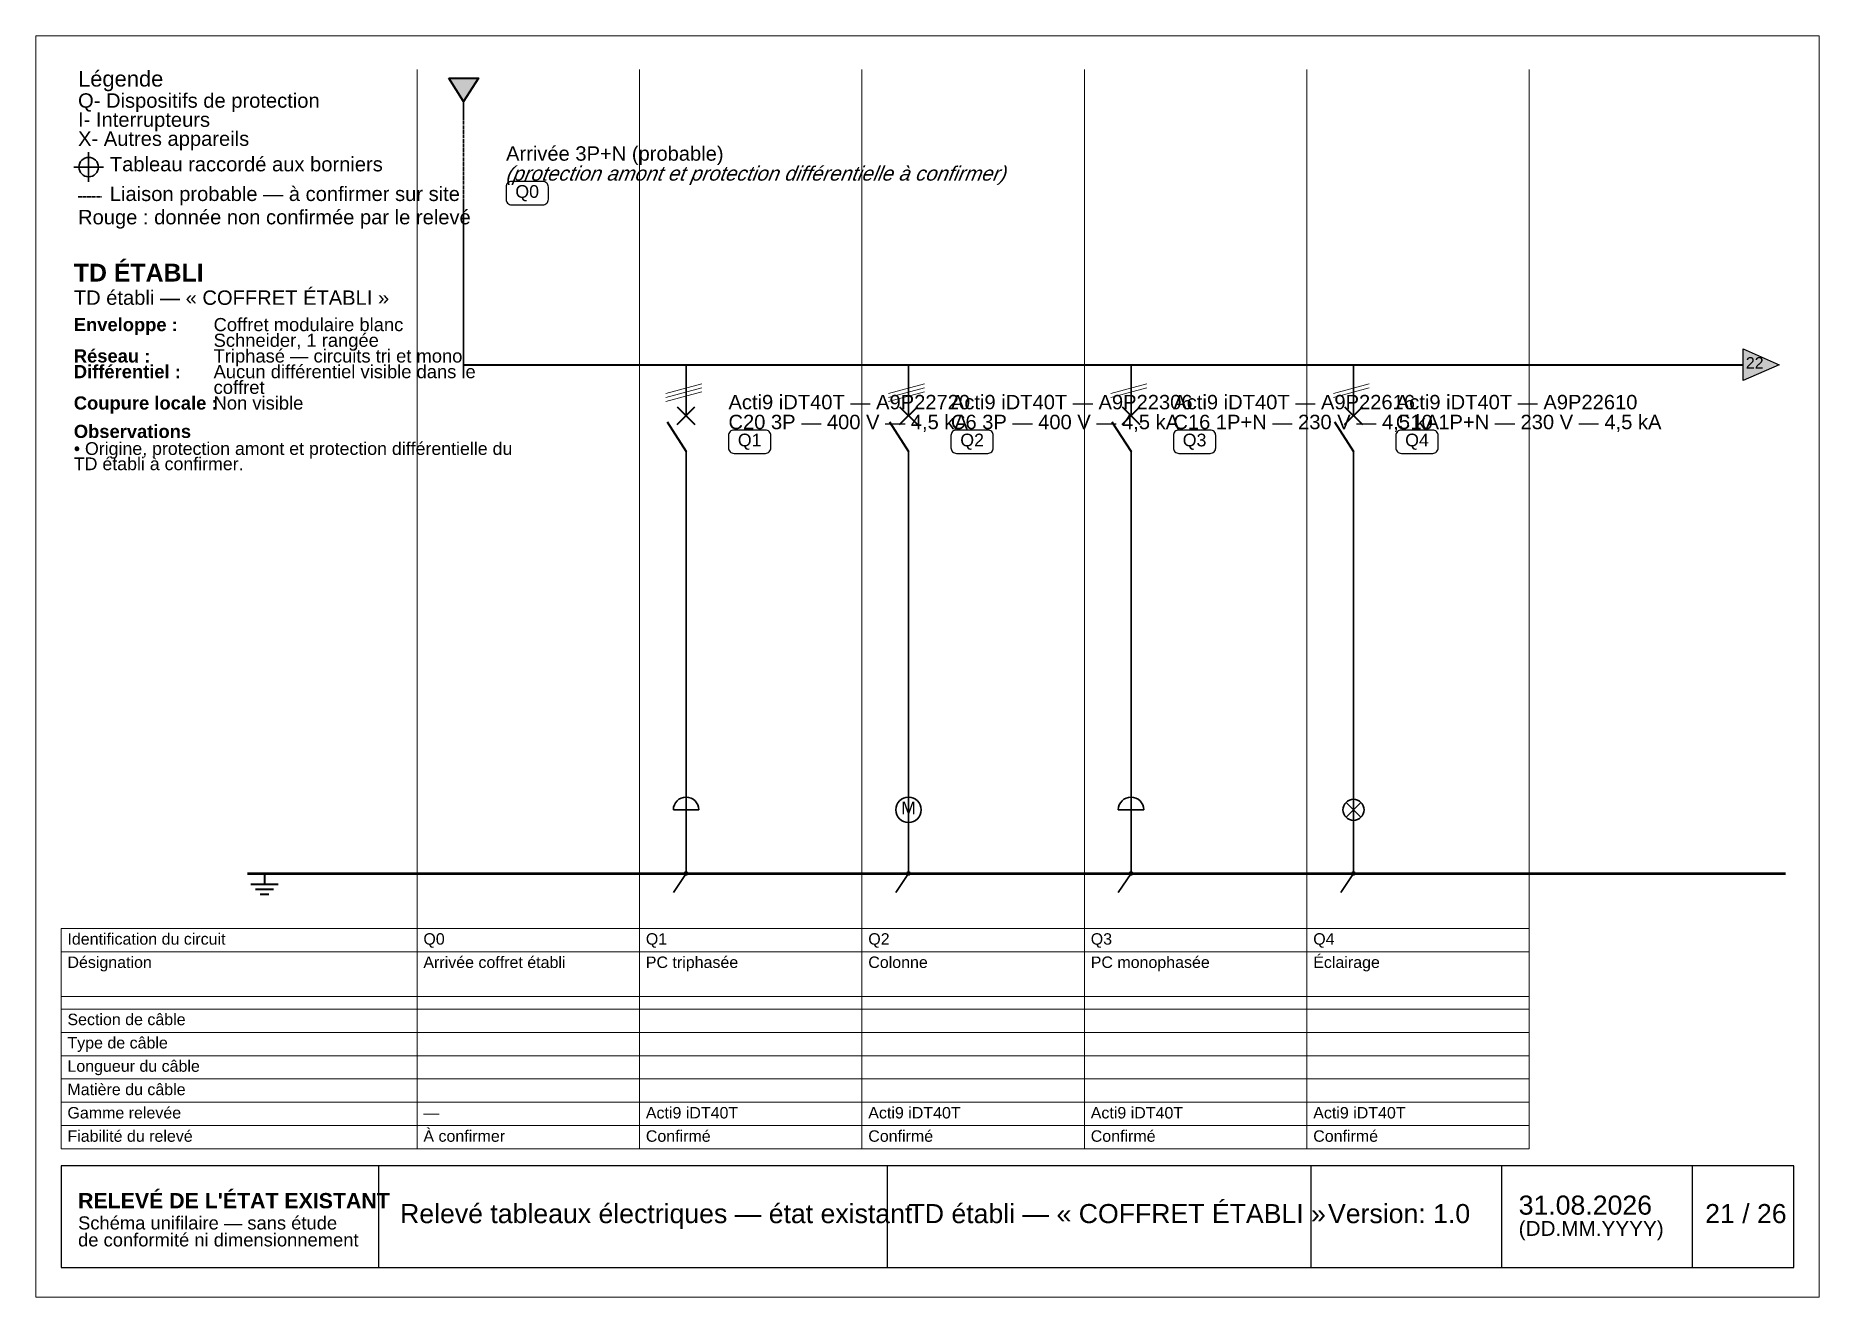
# Paper-space layout '21 - F21 TD ÉTABLI (1-2)' of a CAD drawing. Header units: millimetres. Extents: x 0 to 297, y 0 to 210.
# The model-space entities are those that its viewports show. They can reach past a viewport. Long polylines and large blocks are cut down to what shows.
import ezdxf
from ezdxf.enums import TextEntityAlignment as Align

# ---------------------------------------------------------------- set-up
doc = ezdxf.new("R2010")
doc.units = ezdxf.units.MM
doc.header["$LTSCALE"] = 0.5
doc.linetypes.add('DASHED', pattern=[1.524, 1.27, -0.254])
for name, color, linetype, lineweight in [('RENVOIS_FOLIO', 5, 'CONTINUOUS', 25), ('SCHEMA', 7, 'CONTINUOUS', 35), ('SCHEMA_PROBABLE', 7, 'DASHED', 35), ('SYMBOLES', 7, 'CONTINUOUS', 25), ('TERRE', 3, 'CONTINUOUS', 50), ('TEXTE', 7, 'CONTINUOUS', 13), ('TEXTE_A_CONFIRMER', 1, 'CONTINUOUS', 13), ('TRAME', 253, 'CONTINUOUS', 9)]:
    doc.layers.add(name, color=color, linetype=linetype, lineweight=lineweight)
doc.styles.add('SCHEMA', font='arial.ttf')
doc.styles.add('SCHEMA_GRAS', font='arialbd.ttf')
doc.styles.add('SCHEMA_ITAL', font='ariali.ttf')

msp = doc.modelspace()

# ---------------------------------------------------------------- hatches: boundary and pattern name
at = {"layer": 'RENVOIS_FOLIO'}
msp.add_hatch(color=7, dxfattribs=at).paths.add_polyline_path([(601.3, -762.13), (607.3, -764.78), (601.3, -767.42)])
at = {"layer": 'SCHEMA'}
msp.add_hatch(color=7, dxfattribs=at).paths.add_polyline_path([(385.79, -717.05), (390.73, -717.05), (388.26, -720.93)])
h = msp.add_hatch(color=7, dxfattribs=at)
edge = h.paths.add_edge_path()
edge.add_arc((425.3, -849.44), 0.388, 0, 360)
h = msp.add_hatch(color=7, dxfattribs=at)
edge = h.paths.add_edge_path()
edge.add_arc((462.34, -849.44), 0.388, 0, 360)
h = msp.add_hatch(color=7, dxfattribs=at)
edge = h.paths.add_edge_path()
edge.add_arc((499.39, -849.44), 0.388, 0, 360)
h = msp.add_hatch(color=7, dxfattribs=at)
edge = h.paths.add_edge_path()
edge.add_arc((536.43, -849.44), 0.388, 0, 360)

# ---------------------------------------------------------------- linework, layer by layer
at = {"layer": 'RENVOIS_FOLIO'}
msp.add_lwpolyline([(601.3, -762.13), (607.3, -764.78), (601.3, -767.42)], close=True, dxfattribs=at)
at = {"layer": 'SCHEMA', "lineweight": 30}
for p, q in [((388.26, -720.93), (388.26, -723.4)), ((325.82, -729.4), (325.82, -734.34)), ((323.35, -731.87), (328.29, -731.87)), ((388.26, -737.87), (388.26, -764.78)), ((425.3, -764.78), (425.3, -773.24)), ((462.34, -764.78), (462.34, -773.24)), ((499.39, -764.78), (499.39, -773.24)), ((536.43, -764.78), (536.43, -773.24)), ((425.3, -779.24), (425.3, -849.44)), ((462.34, -779.24), (462.34, -849.44)), ((499.39, -779.24), (499.39, -849.44)), ((536.43, -779.24), (536.43, -849.44)), ((423.19, -838.86), (427.42, -838.86)), ((497.27, -838.86), (501.5, -838.86)), ((535.19, -840.1), (537.66, -837.63)), ((535.19, -837.63), (537.66, -840.1)), ((425.3, -849.44), (423.19, -852.62)), ((462.34, -849.44), (460.23, -852.62)), ((499.39, -849.44), (497.27, -852.62)), ((536.43, -849.44), (534.31, -852.62))]:
    msp.add_line(p, q, dxfattribs=at)
at = {"layer": 'SCHEMA', "lineweight": 35}
for p, q in [((388.26, -764.78), (601.3, -764.78)), ((422.13, -774.3), (425.3, -779.24)), ((459.17, -774.3), (462.34, -779.24)), ((496.21, -774.3), (499.39, -779.24)), ((533.25, -774.3), (536.43, -779.24)), ((352.81, -851.21), (357.39, -851.21)), ((353.62, -852.06), (356.58, -852.06)), ((355.1, -849.44), (355.1, -851.21)), ((354.39, -852.9), (355.81, -852.9))]:
    msp.add_line(p, q, dxfattribs=at)
at = {"layer": 'SCHEMA', "lineweight": 40}
for p, q in [((423.82, -774.73), (426.78, -771.76)), ((423.82, -771.76), (426.78, -774.73)), ((460.86, -774.73), (463.83, -771.76)), ((460.86, -771.76), (463.83, -774.73)), ((497.9, -774.73), (500.87, -771.76)), ((497.9, -771.76), (500.87, -774.73)), ((534.95, -774.73), (537.91, -771.76)), ((534.95, -771.76), (537.91, -774.73))]:
    msp.add_line(p, q, dxfattribs=at)
at = {"layer": 'SCHEMA', "lineweight": 35}
msp.add_lwpolyline([(385.79, -717.05), (390.73, -717.05), (388.26, -720.93)], close=True, dxfattribs=at)
at = {"layer": 'SCHEMA', "lineweight": 30}
for centre, radius in [((325.82, -731.87), 1.62), ((462.34, -838.86), 2.12), ((536.43, -838.86), 1.76)]:
    msp.add_circle(centre, radius, dxfattribs=at)
for centre in [(425.3, -838.86), (499.39, -838.86)]:
    msp.add_arc(centre, 2.12, 0, 180, dxfattribs=at)
at = {"layer": 'SCHEMA_PROBABLE', "lineweight": 30}
for p, q in [((388.26, -723.4), (388.26, -731.87)), ((388.26, -731.87), (388.26, -737.87)), ((324.06, -736.81), (327.94, -736.81))]:
    msp.add_line(p, q, dxfattribs=at)
at = {"layer": 'SYMBOLES', "lineweight": 20}
for p, q in [((421.95, -769.54), (427.95, -767.95)), ((421.95, -770.21), (427.95, -768.62)), ((458.99, -769.54), (464.99, -767.95)), ((458.99, -770.21), (464.99, -768.62)), ((496.03, -769.54), (502.03, -767.95)), ((496.03, -770.21), (502.03, -768.62)), ((533.08, -769.54), (539.07, -767.95)), ((533.08, -770.21), (539.07, -768.62)), ((421.95, -770.88), (427.95, -769.29)), ((458.99, -770.88), (464.99, -769.29))]:
    msp.add_line(p, q, dxfattribs=at)
at = {"layer": 'SYMBOLES', "lineweight": 15}
for p, q in [((321.23, -858.62), (565.71, -858.62)), ((321.23, -895.31), (321.23, -858.62)), ((380.5, -895.31), (380.5, -858.62)), ((417.54, -895.31), (417.54, -858.62)), ((454.58, -895.31), (454.58, -858.62)), ((491.62, -895.31), (491.62, -858.62)), ((528.67, -895.31), (528.67, -858.62)), ((565.71, -895.31), (565.71, -858.62)), ((321.23, -862.5), (565.71, -862.5)), ((321.23, -869.91), (565.71, -869.91)), ((321.23, -872.02), (565.71, -872.02)), ((321.23, -875.9), (565.71, -875.9)), ((321.23, -879.78), (565.71, -879.78)), ((321.23, -883.66), (565.71, -883.66)), ((321.23, -887.54), (565.71, -887.54)), ((321.23, -891.42), (565.71, -891.42)), ((321.23, -895.31), (565.71, -895.31))]:
    msp.add_line(p, q, dxfattribs=at)
at = {"layer": 'SYMBOLES', "lineweight": 25}
for p, q in [((374.15, -915.06), (374.15, -898.13)), ((458.82, -915.06), (458.82, -898.13)), ((529.37, -915.06), (529.37, -898.13)), ((561.12, -915.06), (561.12, -898.13)), ((592.87, -915.06), (592.87, -898.13))]:
    msp.add_line(p, q, dxfattribs=at)
for points in [[(396.23, -738.15), (401.45, -738.15, 0.414214), (402.37, -737.23), (402.37, -735.19, 0.414214), (401.45, -734.27), (396.23, -734.27, 0.414214), (395.32, -735.19), (395.32, -737.23, 0.414214)], [(433.28, -779.52), (438.5, -779.52, 0.414214), (439.41, -778.61), (439.41, -776.56, 0.414214), (438.5, -775.64), (433.28, -775.64, 0.414214), (432.36, -776.56), (432.36, -778.61, 0.414214)], [(470.32, -779.52), (475.54, -779.52, 0.414214), (476.46, -778.61), (476.46, -776.56, 0.414214), (475.54, -775.64), (470.32, -775.64, 0.414214), (469.4, -776.56), (469.4, -778.61, 0.414214)], [(507.36, -779.52), (512.58, -779.52, 0.414214), (513.5, -778.61), (513.5, -776.56, 0.414214), (512.58, -775.64), (507.36, -775.64, 0.414214), (506.44, -776.56), (506.44, -778.61, 0.414214)], [(544.4, -779.52), (549.62, -779.52, 0.414214), (550.54, -778.61), (550.54, -776.56, 0.414214), (549.62, -775.64), (544.4, -775.64, 0.414214), (543.48, -776.56), (543.48, -778.61, 0.414214)]]:
    msp.add_lwpolyline(points, format="xyb", close=True, dxfattribs=at)
msp.add_lwpolyline([(321.23, -915.06), (609.77, -915.06), (609.77, -898.13), (321.23, -898.13)], close=True, dxfattribs=at)
at = {"layer": 'TERRE', "color": 3}
msp.add_line((352.28, -849.44), (608.36, -849.44), dxfattribs=at)
at = {"layer": 'TERRE', "color": 2, "linetype": 'DASHED'}
msp.add_line((353.69, -849.44), (608.36, -849.44), dxfattribs=at)
at = {"layer": 'TRAME'}
for p, q in [((380.5, -895.31), (380.5, -715.64)), ((417.54, -895.31), (417.54, -715.64)), ((454.58, -895.31), (454.58, -715.64)), ((491.62, -895.31), (491.62, -715.64)), ((528.67, -895.31), (528.67, -715.64)), ((565.71, -895.31), (565.71, -715.64))]:
    msp.add_line(p, q, dxfattribs=at)

# ---------------------------------------------------------------- texts
at = {"layer": 'TEXTE'}
for s, height, style, p in [('Légende', 2.611, 'SCHEMA', (324.06, -718.47)), ('Q- Dispositifs de protection', 2.3989, 'SCHEMA', (324.06, -721.99)), ('I- Interrupteurs', 2.3989, 'SCHEMA', (324.06, -725.17)), ('X- Autres appareils', 2.3989, 'SCHEMA', (324.06, -728.34)), ('Tableau raccordé aux borniers', 2.3989, 'SCHEMA', (329.35, -732.58)), ('Arrivée 3P+N (probable)', 2.3989, 'SCHEMA', (395.32, -730.81)), ('Liaison probable — à confirmer sur site', 2.3989, 'SCHEMA', (329.35, -737.52)), ('TD ÉTABLI', 2.963, 'SCHEMA_GRAS', (323.35, -750.92)), ('TD établi — « COFFRET ÉTABLI »', 2.3989, 'SCHEMA', (323.35, -754.8)), ('Enveloppe :', 2.1872, 'SCHEMA_GRAS', (323.35, -759.18)), ('Coffret modulaire blanc', 2.1872, 'SCHEMA', (346.63, -759.18)), ('Schneider, 1 rangée', 2.1872, 'SCHEMA', (346.63, -761.79)), ('Réseau :', 2.187, 'SCHEMA_GRAS', (323.35, -764.4)), ('Triphasé — circuits tri et mono', 2.1872, 'SCHEMA', (346.63, -764.4)), ('Différentiel :', 2.1872, 'SCHEMA_GRAS', (323.35, -767.01)), ('Aucun différentiel visible dans le', 2.1872, 'SCHEMA', (346.63, -767.01)), ('coffret', 2.187, 'SCHEMA', (346.63, -769.62)), ('Coupure locale :', 2.1872, 'SCHEMA_GRAS', (323.35, -772.23)), ('Non visible', 2.1872, 'SCHEMA', (346.63, -772.23)), ('Acti9 iDT40T — A9P22720', 2.3989, 'SCHEMA', (432.36, -772.19)), ('Acti9 iDT40T — A9P22306', 2.3989, 'SCHEMA', (469.4, -772.19)), ('Acti9 iDT40T — A9P22616', 2.3989, 'SCHEMA', (506.44, -772.19)), ('Acti9 iDT40T — A9P22610', 2.3989, 'SCHEMA', (543.48, -772.19)), ('Observations', 2.1872, 'SCHEMA_GRAS', (323.35, -776.96)), ('C20 3P — 400 V — 4,5 kA', 2.3989, 'SCHEMA', (432.36, -775.5)), ('C6 3P — 400 V — 4,5 kA', 2.3989, 'SCHEMA', (469.4, -775.5)), ('C16 1P+N — 230 V — 4,5 kA', 2.3989, 'SCHEMA', (506.44, -775.5)), ('C10 1P+N — 230 V — 4,5 kA', 2.3989, 'SCHEMA', (543.48, -775.5)), ('• Origine, protection amont et protection différentielle du', 2.1167, 'SCHEMA', (323.35, -779.78)), ('TD établi à confirmer.', 2.1167, 'SCHEMA', (323.35, -782.32)), ('Identification du circuit', 1.905, 'SCHEMA', (322.29, -861.3)), ('Q0', 1.905, 'SCHEMA', (381.56, -861.3)), ('Q1', 1.905, 'SCHEMA', (418.6, -861.3)), ('Q2', 1.905, 'SCHEMA', (455.64, -861.3)), ('Q3', 1.905, 'SCHEMA', (492.68, -861.3)), ('Q4', 1.905, 'SCHEMA', (529.73, -861.3)), ('Désignation', 1.905, 'SCHEMA', (322.29, -865.18)), ('Arrivée coffret établi', 1.905, 'SCHEMA', (381.56, -865.18)), ('PC triphasée', 1.905, 'SCHEMA', (418.6, -865.18)), ('Colonne', 1.905, 'SCHEMA', (455.64, -865.18)), ('PC monophasée', 1.905, 'SCHEMA', (492.68, -865.18)), ('Éclairage', 1.905, 'SCHEMA', (529.73, -865.18)), ('Section de câble', 1.905, 'SCHEMA', (322.29, -874.7)), ('Type de câble', 1.905, 'SCHEMA', (322.29, -878.58)), ('Longueur du câble', 1.905, 'SCHEMA', (322.29, -882.46)), ('Matière du câble', 1.905, 'SCHEMA', (322.29, -886.35)), ('Gamme relevée', 1.905, 'SCHEMA', (322.29, -890.23)), ('—', 1.91, 'SCHEMA', (381.56, -890.23)), ('Acti9 iDT40T', 1.905, 'SCHEMA', (418.6, -890.23)), ('Acti9 iDT40T', 1.905, 'SCHEMA', (455.64, -890.23)), ('Acti9 iDT40T', 1.905, 'SCHEMA', (492.68, -890.23)), ('Acti9 iDT40T', 1.905, 'SCHEMA', (529.73, -890.23)), ('Fiabilité du relevé', 1.905, 'SCHEMA', (322.29, -894.11)), ('Confirmé', 1.905, 'SCHEMA', (418.6, -894.11)), ('Confirmé', 1.905, 'SCHEMA', (455.64, -894.11)), ('Confirmé', 1.905, 'SCHEMA', (492.68, -894.11)), ('Confirmé', 1.905, 'SCHEMA', (529.73, -894.11)), ("RELEVÉ DE L'ÉTAT EXISTANT", 2.54, 'SCHEMA_GRAS', (324.06, -905.18)), ('Relevé tableaux électriques — état existant', 3.175, 'SCHEMA', (377.68, -907.65)), ('TD établi — « COFFRET ÉTABLI »', 3.175, 'SCHEMA', (462.34, -907.65)), ('Version: 1.0', 3.175, 'SCHEMA', (532.19, -907.65)), ('31.08.2026', 3.175, 'SCHEMA', (563.94, -906.24)), ('21 / 26', 3.175, 'SCHEMA', (594.99, -907.65)), ('Schéma unifilaire — sans étude', 2.1872, 'SCHEMA', (324.06, -908.71)), ('(DD.MM.YYYY)', 2.4694, 'SCHEMA', (563.94, -909.77)), ('de conformité ni dimensionnement', 2.1872, 'SCHEMA', (324.06, -911.53))]:
    msp.add_text(s, height=height, dxfattribs=dict(at, style=style)).set_placement(p)
at = {"layer": 'TEXTE', "style": 'SCHEMA'}
for s, height, p in [('Q0', 2.117, (398.84, -736.99)), ('22', 1.905, (603.24, -765.41)), ('Q1', 2.117, (435.89, -778.36)), ('Q2', 2.117, (472.93, -778.36)), ('Q3', 2.117, (509.97, -778.36)), ('Q4', 2.117, (547.01, -778.36)), ('M', 2.12, (462.34, -839.6))]:
    msp.add_text(s, height=height, dxfattribs=at).set_placement(p, align=Align.CENTER)
at = {"layer": 'TEXTE_A_CONFIRMER', "style": 'SCHEMA_ITAL', "oblique": 12}
msp.add_text('(protection amont et protection différentielle à confirmer)', height=2.3989, dxfattribs=at).set_placement((395.32, -734.13))
at = {"layer": 'TEXTE_A_CONFIRMER', "style": 'SCHEMA'}
for s, height, p in [('Rouge : donnée non confirmée par le relevé', 2.3989, (324.06, -741.4)), ('À confirmer', 1.905, (381.56, -894.11))]:
    msp.add_text(s, height=height, dxfattribs=at).set_placement(p)

psp = doc.layouts.new('21 - F21 TD ÉTABLI (1-2)')

# ---------------------------------------------------------------- viewports
at = {"layer": 'VIEWPORTS'}
psp.add_viewport(center=(148.5, 105), size=(297, 210), view_center_point=(465.5, -815), view_height=210, dxfattribs=at)

doc.saveas('drawing.dxf')
